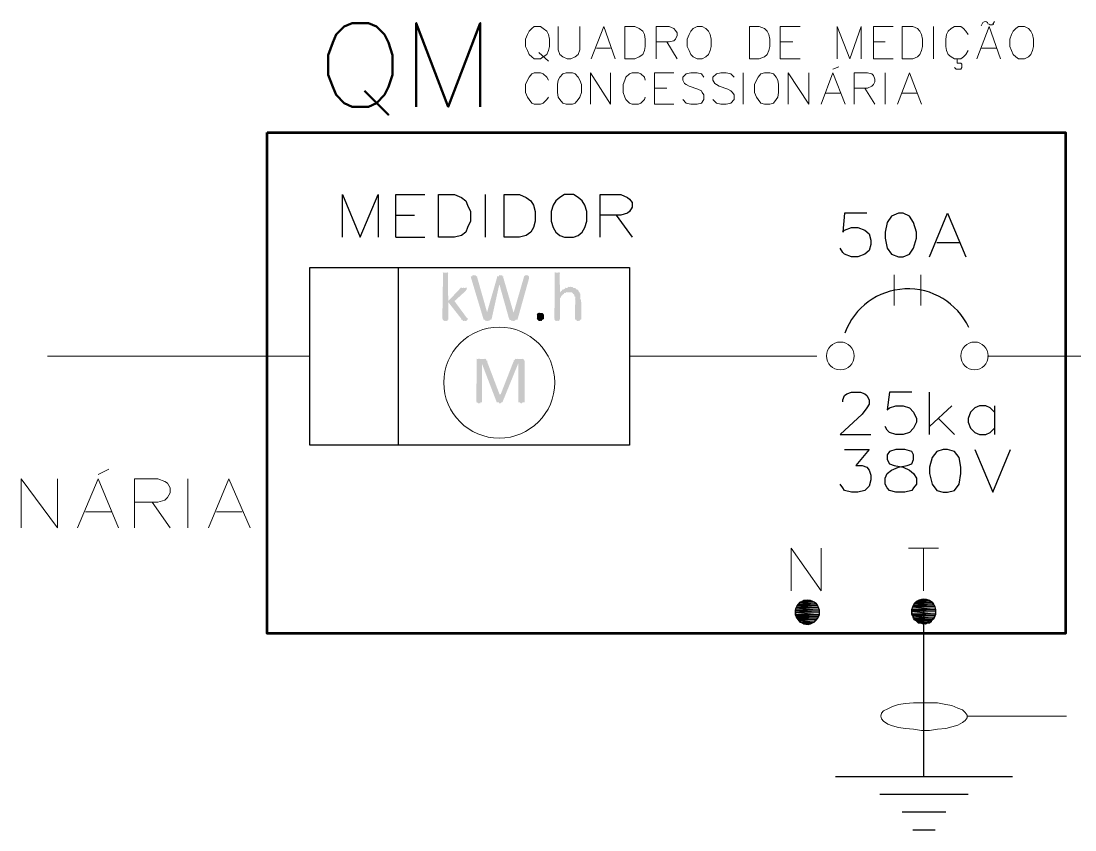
# Model space of a CAD drawing. Header units: millimetres. Extents: x 3240 to 3412, y 1366 to 1426.
# Drawn here: x 3245.53 to 3250.55, y 1377.14 to 1380.99 of the extents above; entities that cross this region are included whole.
import ezdxf

# ---------------------------------------------------------------- set-up
doc = ezdxf.new("R2010")
doc.units = ezdxf.units.MM

msp = doc.modelspace()

# ---------------------------------------------------------------- hatches: boundary and pattern name
at = {"true_color": 0x000007}
for points in [[(3247.6558, 1379.5716), (3247.6558, 1379.5683), (3247.6542, 1379.57), (3247.6525, 1379.5633), (3247.6509, 1379.565), (3247.6476, 1379.5633), (3247.6442, 1379.5633), (3247.6409, 1379.565), (3247.6393, 1379.5633), (3247.6343, 1379.5633), (3247.6327, 1379.565), (3247.631, 1379.5683), (3247.6294, 1379.57), (3247.626, 1379.5683), (3247.6244, 1379.57), (3247.626, 1379.5716), (3247.6244, 1379.5749), (3247.5632, 1379.6527), (3247.5632, 1379.5716), (3247.5632, 1379.5683), (3247.5615, 1379.57), (3247.5582, 1379.5633), (3247.5566, 1379.565), (3247.5549, 1379.5633), (3247.55, 1379.5633), (3247.5483, 1379.565), (3247.5467, 1379.5633), (3247.5417, 1379.5633), (3247.5417, 1379.5683), (3247.5384, 1379.5683), (3247.5351, 1379.57), (3247.5384, 1379.5716), (3247.5351, 1379.5749), (3247.5384, 1379.7883), (3247.5384, 1379.7932), (3247.5351, 1379.7949), (3247.5417, 1379.7932), (3247.54, 1379.7949), (3247.5467, 1379.7932), (3247.55, 1379.7932), (3247.5549, 1379.7932), (3247.5582, 1379.7932), (3247.5566, 1379.7949), (3247.5632, 1379.7932), (3247.5615, 1379.7949), (3247.5632, 1379.7883), (3247.5615, 1379.7899), (3247.5632, 1379.6576), (3247.6178, 1379.7155), (3247.6227, 1379.7205), (3247.6211, 1379.7221), (3247.626, 1379.7205), (3247.6244, 1379.7221), (3247.631, 1379.7205), (3247.6343, 1379.7205), (3247.6327, 1379.7221), (3247.6393, 1379.7205), (3247.6442, 1379.7205), (3247.6409, 1379.7221), (3247.6476, 1379.7205), (3247.6459, 1379.7221), (3247.6525, 1379.7205), (3247.6509, 1379.7221), (3247.6525, 1379.7155), (3247.6509, 1379.7188), (3247.6525, 1379.7122), (3247.6509, 1379.7138), (3247.6476, 1379.7122), (3247.6476, 1379.7072), (3247.593, 1379.6576), (3247.6525, 1379.5766), (3247.6558, 1379.5766), (3247.6558, 1379.5716), (3247.6542, 1379.5749)], [(3248.1983, 1379.5716), (3248.1933, 1379.5683), (3248.1917, 1379.57), (3248.19, 1379.5633), (3248.1884, 1379.565), (3248.1851, 1379.5633), (3248.1818, 1379.5633), (3248.1768, 1379.5633), (3248.1751, 1379.565), (3248.1735, 1379.5683), (3248.1702, 1379.57), (3248.1685, 1379.5683), (3248.1669, 1379.57), (3248.1685, 1379.5716), (3248.1669, 1379.5749), (3248.1685, 1379.6576), (3248.1685, 1379.6609), (3248.1685, 1379.6659), (3248.1669, 1379.6675), (3248.1685, 1379.6692), (3248.1685, 1379.6742), (3248.1685, 1379.6775), (3248.1669, 1379.6808), (3248.1636, 1379.6775), (3248.1636, 1379.6824), (3248.1636, 1379.6874), (3248.1603, 1379.6907), (3248.1586, 1379.6923), (3248.1553, 1379.6957), (3248.1536, 1379.6973), (3248.152, 1379.699), (3248.147, 1379.699), (3248.1454, 1379.7006), (3248.1437, 1379.699), (3248.1388, 1379.699), (3248.1371, 1379.7006), (3248.1354, 1379.699), (3248.1305, 1379.699), (3248.1288, 1379.7006), (3248.1255, 1379.699), (3248.1222, 1379.6957), (3248.1173, 1379.6957), (3248.1156, 1379.6973), (3248.1139, 1379.6907), (3248.1123, 1379.6923), (3248.109, 1379.6874), (3248.1073, 1379.689), (3248.1057, 1379.6824), (3248.1024, 1379.6841), (3248.1007, 1379.6775), (3248.1007, 1379.6742), (3248.0958, 1379.6742), (3248.0958, 1379.5716), (3248.0958, 1379.5683), (3248.0941, 1379.57), (3248.0924, 1379.5683), (3248.0908, 1379.57), (3248.0924, 1379.5633), (3248.0875, 1379.5633), (3248.0858, 1379.565), (3248.0842, 1379.5633), (3248.0825, 1379.565), (3248.0792, 1379.5633), (3248.0759, 1379.5633), (3248.0709, 1379.5683), (3248.0693, 1379.57), (3248.0709, 1379.5716), (3248.0693, 1379.5749), (3248.0709, 1379.7883), (3248.0709, 1379.7932), (3248.0693, 1379.7949), (3248.0759, 1379.7932), (3248.0743, 1379.7949), (3248.0792, 1379.7932), (3248.0842, 1379.7932), (3248.0875, 1379.7932), (3248.0858, 1379.7949), (3248.0924, 1379.7932), (3248.0908, 1379.7949), (3248.0958, 1379.7932), (3248.0941, 1379.7949), (3248.0958, 1379.7883), (3248.0941, 1379.7899), (3248.0958, 1379.699), (3248.1007, 1379.7039), (3248.0991, 1379.7056), (3248.1057, 1379.7072), (3248.1057, 1379.7122), (3248.109, 1379.7122), (3248.1139, 1379.7122), (3248.1139, 1379.7155), (3248.1173, 1379.7155), (3248.1222, 1379.7205), (3248.1206, 1379.7221), (3248.1255, 1379.7205), (3248.1305, 1379.7205), (3248.1354, 1379.7254), (3248.1321, 1379.7271), (3248.1388, 1379.7254), (3248.1437, 1379.7254), (3248.1421, 1379.7271), (3248.147, 1379.7254), (3248.152, 1379.7254), (3248.1553, 1379.7254), (3248.1536, 1379.7271), (3248.1603, 1379.7205), (3248.1636, 1379.7205), (3248.1685, 1379.7205), (3248.1669, 1379.7221), (3248.1735, 1379.7155), (3248.1702, 1379.7188), (3248.1768, 1379.7122), (3248.1818, 1379.7122), (3248.1818, 1379.7072), (3248.1851, 1379.7072), (3248.1834, 1379.7089), (3248.1851, 1379.7039), (3248.19, 1379.699), (3248.1884, 1379.7006), (3248.19, 1379.6957), (3248.1933, 1379.6907), (3248.1933, 1379.6874), (3248.1917, 1379.689), (3248.1933, 1379.6824), (3248.1917, 1379.6841), (3248.1933, 1379.6775), (3248.1933, 1379.6742), (3248.1933, 1379.6692), (3248.1917, 1379.6708), (3248.1933, 1379.6659), (3248.1983, 1379.6609), (3248.1966, 1379.6626)], [(3247.894, 1379.5716), (3247.894, 1379.5683), (3247.8907, 1379.57), (3247.889, 1379.5683), (3247.8874, 1379.57), (3247.8841, 1379.5683), (3247.8807, 1379.5633), (3247.8791, 1379.565), (3247.8758, 1379.5633), (3247.8725, 1379.5633), (3247.8708, 1379.565), (3247.8675, 1379.5633), (3247.8642, 1379.5633), (3247.8642, 1379.5683), (3247.8592, 1379.5683), (3247.8559, 1379.5683), (3247.8526, 1379.57), (3247.8559, 1379.5716), (3247.8526, 1379.5749), (3247.808, 1379.7337), (3247.8063, 1379.7353), (3247.7699, 1379.5716), (3247.7666, 1379.5683), (3247.765, 1379.57), (3247.7617, 1379.5683), (3247.7584, 1379.5633), (3247.7567, 1379.565), (3247.7534, 1379.5633), (3247.7501, 1379.5633), (3247.7451, 1379.5633), (3247.7435, 1379.565), (3247.7402, 1379.5633), (3247.7369, 1379.5683), (3247.7352, 1379.57), (3247.7319, 1379.5683), (3247.7302, 1379.57), (3247.7319, 1379.5716), (3247.7302, 1379.5749), (3247.6724, 1379.7668), (3247.6724, 1379.7717), (3247.6707, 1379.7734), (3247.6724, 1379.775), (3247.6707, 1379.7767), (3247.6773, 1379.775), (3247.6773, 1379.78), (3247.6823, 1379.78), (3247.6856, 1379.78), (3247.6839, 1379.7817), (3247.6906, 1379.78), (3247.6939, 1379.78), (3247.6922, 1379.7817), (3247.6988, 1379.775), (3247.6972, 1379.7767), (3247.7021, 1379.775), (3247.7005, 1379.7767), (3247.7021, 1379.7717), (3247.7005, 1379.7734), (3247.7501, 1379.5981), (3247.7468, 1379.5997), (3247.7964, 1379.7717), (3247.7964, 1379.775), (3247.7947, 1379.7767), (3247.7997, 1379.775), (3247.7981, 1379.7767), (3247.8047, 1379.775), (3247.8047, 1379.78), (3247.808, 1379.78), (3247.8063, 1379.7817), (3247.8129, 1379.78), (3247.8179, 1379.78), (3247.8146, 1379.7817), (3247.8212, 1379.78), (3247.8212, 1379.775), (3247.8262, 1379.775), (3247.8245, 1379.7767), (3247.8262, 1379.7717), (3247.8245, 1379.7734), (3247.8758, 1379.5981), (3247.8741, 1379.5997), (3247.9238, 1379.7717), (3247.9238, 1379.775), (3247.9204, 1379.7767), (3247.9271, 1379.775), (3247.9254, 1379.7767), (3247.932, 1379.78), (3247.9304, 1379.7817), (3247.9353, 1379.78), (3247.9337, 1379.7817), (3247.9403, 1379.78), (3247.9436, 1379.78), (3247.9419, 1379.7817), (3247.9486, 1379.775), (3247.9469, 1379.7767), (3247.9486, 1379.7717), (3247.9519, 1379.7717), (3247.9486, 1379.7717), (3247.9486, 1379.7668)], [(3248.0197, 1379.5848), (3248.0197, 1379.5815), (3248.0197, 1379.5766), (3248.0197, 1379.5716), (3248.0164, 1379.5716), (3248.0164, 1379.5683), (3248.0147, 1379.57), (3248.0114, 1379.5683), (3248.0081, 1379.5633), (3248.0031, 1379.5633), (3248.0015, 1379.565), (3247.9998, 1379.5633), (3247.9949, 1379.5633), (3247.9899, 1379.5683), (3247.9883, 1379.57), (3247.9866, 1379.5716), (3247.9849, 1379.5749), (3247.9866, 1379.5766), (3247.9866, 1379.5815), (3247.9866, 1379.5848), (3247.9866, 1379.5898), (3247.9866, 1379.5931), (3247.9849, 1379.5948), (3247.9866, 1379.5981), (3247.9899, 1379.5981), (3247.9883, 1379.5997), (3247.9899, 1379.6014), (3247.9949, 1379.6014), (3247.9932, 1379.603), (3247.9998, 1379.6014), (3248.0031, 1379.6014), (3248.0081, 1379.6014), (3248.0114, 1379.6014), (3248.0098, 1379.603), (3248.0164, 1379.5981), (3248.0147, 1379.5997), (3248.0197, 1379.5931), (3248.018, 1379.5948), (3248.0197, 1379.5898), (3248.0197, 1379.5848), (3248.018, 1379.5865)], [(3247.9271, 1379.178), (3247.9271, 1379.1747), (3247.9254, 1379.1747), (3247.9238, 1379.1747), (3247.9221, 1379.1747), (3247.9188, 1379.1747), (3247.9171, 1379.1747), (3247.9138, 1379.1697), (3247.9105, 1379.1697), (3247.9089, 1379.1714), (3247.9056, 1379.1747), (3247.9023, 1379.1747), (3247.9006, 1379.1747), (3247.8973, 1379.1747), (3247.8973, 1379.178), (3247.8973, 1379.1796), (3247.8973, 1379.3599), (3247.8973, 1379.3616), (3247.8212, 1379.1747), (3247.8196, 1379.1747), (3247.8179, 1379.1747), (3247.8162, 1379.1747), (3247.8129, 1379.1697), (3247.808, 1379.1697), (3247.8047, 1379.1697), (3247.8047, 1379.1747), (3247.7997, 1379.1747), (3247.7964, 1379.1747), (3247.7947, 1379.1747), (3247.7236, 1379.3599), (3247.7236, 1379.3616), (3247.7236, 1379.178), (3247.7236, 1379.1747), (3247.7203, 1379.1747), (3247.7187, 1379.1747), (3247.7154, 1379.1747), (3247.7154, 1379.1697), (3247.7121, 1379.1697), (3247.7104, 1379.1714), (3247.7071, 1379.1697), (3247.7021, 1379.1747), (3247.6988, 1379.1747), (3247.6972, 1379.1747), (3247.6988, 1379.178), (3247.6972, 1379.1796), (3247.6988, 1379.3698), (3247.6988, 1379.3731), (3247.6988, 1379.3781), (3247.6988, 1379.3814), (3247.6972, 1379.3831), (3247.7021, 1379.3814), (3247.7071, 1379.3814), (3247.7054, 1379.3831), (3247.7236, 1379.3814), (3247.7286, 1379.3814), (3247.7319, 1379.3814), (3247.7369, 1379.3814), (3247.7352, 1379.3831), (3247.7402, 1379.3814), (3247.7402, 1379.3831), (3247.7451, 1379.3781), (3247.7451, 1379.3731), (3247.7435, 1379.3748), (3247.7501, 1379.3731), (3247.7501, 1379.3698), (3247.7501, 1379.3649), (3247.808, 1379.2127), (3247.8129, 1379.2127), (3247.8725, 1379.3649), (3247.8758, 1379.3698), (3247.8758, 1379.3731), (3247.8758, 1379.3748), (3247.8807, 1379.3781), (3247.8807, 1379.3814), (3247.8841, 1379.3814), (3247.8841, 1379.3831), (3247.889, 1379.3814), (3247.894, 1379.3814), (3247.8923, 1379.3831), (3247.8973, 1379.3814), (3247.9138, 1379.3814), (3247.9188, 1379.3814), (3247.9171, 1379.3831), (3247.9238, 1379.3814), (3247.9221, 1379.3831), (3247.9238, 1379.3781), (3247.9221, 1379.3781), (3247.9271, 1379.3731), (3247.9271, 1379.3698)]]:
    msp.add_hatch(color=7, dxfattribs=at).paths.add_polyline_path(points)
h = msp.add_hatch(color=7, dxfattribs=at)
h.paths.add_polyline_path([(3249.2899, 1378.2303), (3249.2568, 1378.2303), (3249.2998, 1378.2253)])
h.paths.add_polyline_path([(3249.2568, 1378.2303), (3249.2998, 1378.2253), (3249.2485, 1378.2253)])
h = msp.add_hatch(color=7, dxfattribs=at)
h.paths.add_polyline_path([(3249.8572, 1378.2303), (3249.8026, 1378.2303), (3249.8671, 1378.222)])
h.paths.add_polyline_path([(3249.8026, 1378.2303), (3249.8671, 1378.222), (3249.7943, 1378.222)])
h = msp.add_hatch(color=7, dxfattribs=at)
h.paths.add_polyline_path([(3249.8456, 1378.2336), (3249.8158, 1378.2336), (3249.8572, 1378.2303)])
h.paths.add_polyline_path([(3249.8158, 1378.2336), (3249.8572, 1378.2303), (3249.8026, 1378.2303)])
h = msp.add_hatch(color=7, dxfattribs=at)
h.paths.add_polyline_path([(3249.3279, 1378.1956), (3249.2221, 1378.1956), (3249.3329, 1378.184)])
h.paths.add_polyline_path([(3249.2221, 1378.1956), (3249.3329, 1378.184), (3249.2188, 1378.184)])
h = msp.add_hatch(color=7, dxfattribs=at)
h.paths.add_polyline_path([(3249.3329, 1378.184), (3249.2188, 1378.184), (3249.3329, 1378.1757)])
h.paths.add_polyline_path([(3249.2188, 1378.184), (3249.3329, 1378.1757), (3249.2188, 1378.1757)])
h = msp.add_hatch(color=7, dxfattribs=at)
h.paths.add_polyline_path([(3249.3246, 1378.2055), (3249.227, 1378.2055), (3249.3279, 1378.1956)])
h.paths.add_polyline_path([(3249.227, 1378.2055), (3249.3279, 1378.1956), (3249.2221, 1378.1956)])
h = msp.add_hatch(color=7, dxfattribs=at)
h.paths.add_polyline_path([(3249.3163, 1378.2138), (3249.232, 1378.2138), (3249.3246, 1378.2055)])
h.paths.add_polyline_path([(3249.232, 1378.2138), (3249.3246, 1378.2055), (3249.227, 1378.2055)])
h = msp.add_hatch(color=7, dxfattribs=at)
h.paths.add_polyline_path([(3249.3081, 1378.222), (3249.2403, 1378.222), (3249.3163, 1378.2138)])
h.paths.add_polyline_path([(3249.2403, 1378.222), (3249.3163, 1378.2138), (3249.232, 1378.2138)])
h = msp.add_hatch(color=7, dxfattribs=at)
h.paths.add_polyline_path([(3249.2998, 1378.2253), (3249.2485, 1378.2253), (3249.3081, 1378.222)])
h.paths.add_polyline_path([(3249.2485, 1378.2253), (3249.3081, 1378.222), (3249.2403, 1378.222)])
h = msp.add_hatch(color=7, dxfattribs=at)
h.paths.add_polyline_path([(3249.8836, 1378.2005), (3249.7778, 1378.2005), (3249.8869, 1378.1873)])
h.paths.add_polyline_path([(3249.7778, 1378.2005), (3249.8869, 1378.1873), (3249.7728, 1378.1873)])
h = msp.add_hatch(color=7, dxfattribs=at)
h.paths.add_polyline_path([(3249.8869, 1378.1873), (3249.7728, 1378.1873), (3249.8869, 1378.179)])
h.paths.add_polyline_path([(3249.7728, 1378.1873), (3249.8869, 1378.179), (3249.7728, 1378.179)])
h = msp.add_hatch(color=7, dxfattribs=at)
h.paths.add_polyline_path([(3249.8787, 1378.2088), (3249.7811, 1378.2088), (3249.8836, 1378.2005)])
h.paths.add_polyline_path([(3249.7811, 1378.2088), (3249.8836, 1378.2005), (3249.7778, 1378.2005)])
h = msp.add_hatch(color=7, dxfattribs=at)
h.paths.add_polyline_path([(3249.8704, 1378.2171), (3249.786, 1378.2171), (3249.8787, 1378.2088)])
h.paths.add_polyline_path([(3249.786, 1378.2171), (3249.8787, 1378.2088), (3249.7811, 1378.2088)])
h = msp.add_hatch(color=7, dxfattribs=at)
h.paths.add_polyline_path([(3249.8671, 1378.222), (3249.7943, 1378.222), (3249.8704, 1378.2171)])
h.paths.add_polyline_path([(3249.7943, 1378.222), (3249.8704, 1378.2171), (3249.786, 1378.2171)])
h = msp.add_hatch(color=7, dxfattribs=at)
h.paths.add_polyline_path([(3249.3329, 1378.1757), (3249.2188, 1378.1757), (3249.3329, 1378.1625)])
h.paths.add_polyline_path([(3249.2188, 1378.1757), (3249.3329, 1378.1625), (3249.2188, 1378.1625)])
h = msp.add_hatch(color=7, dxfattribs=at)
h.paths.add_polyline_path([(3249.3329, 1378.1625), (3249.2188, 1378.1625), (3249.3279, 1378.1542)])
h.paths.add_polyline_path([(3249.2188, 1378.1625), (3249.3279, 1378.1542), (3249.2221, 1378.1542)])
h = msp.add_hatch(color=7, dxfattribs=at)
h.paths.add_polyline_path([(3249.3279, 1378.1542), (3249.2221, 1378.1542), (3249.3246, 1378.146)])
h.paths.add_polyline_path([(3249.2221, 1378.1542), (3249.3246, 1378.146), (3249.227, 1378.146)])
h = msp.add_hatch(color=7, dxfattribs=at)
h.paths.add_polyline_path([(3249.3246, 1378.146), (3249.227, 1378.146), (3249.3163, 1378.1377)])
h.paths.add_polyline_path([(3249.227, 1378.146), (3249.3163, 1378.1377), (3249.232, 1378.1377)])
h = msp.add_hatch(color=7, dxfattribs=at)
h.paths.add_polyline_path([(3249.3163, 1378.1377), (3249.232, 1378.1377), (3249.3081, 1378.1278)])
h.paths.add_polyline_path([(3249.232, 1378.1377), (3249.3081, 1378.1278), (3249.2403, 1378.1278)])
h = msp.add_hatch(color=7, dxfattribs=at)
h.paths.add_polyline_path([(3249.8869, 1378.179), (3249.7728, 1378.179), (3249.8869, 1378.1658)])
h.paths.add_polyline_path([(3249.7728, 1378.179), (3249.8869, 1378.1658), (3249.7728, 1378.1658)])
h = msp.add_hatch(color=7, dxfattribs=at)
h.paths.add_polyline_path([(3249.8869, 1378.1658), (3249.7728, 1378.1658), (3249.8836, 1378.1575)])
h.paths.add_polyline_path([(3249.7728, 1378.1658), (3249.8836, 1378.1575), (3249.7778, 1378.1575)])
h = msp.add_hatch(color=7, dxfattribs=at)
h.paths.add_polyline_path([(3249.8836, 1378.1575), (3249.7778, 1378.1575), (3249.8787, 1378.146)])
h.paths.add_polyline_path([(3249.7778, 1378.1575), (3249.8787, 1378.146), (3249.7811, 1378.146)])
h = msp.add_hatch(color=7, dxfattribs=at)
h.paths.add_polyline_path([(3249.8787, 1378.146), (3249.7811, 1378.146), (3249.8704, 1378.1377)])
h.paths.add_polyline_path([(3249.7811, 1378.146), (3249.8704, 1378.1377), (3249.786, 1378.1377)])
h = msp.add_hatch(color=7, dxfattribs=at)
h.paths.add_polyline_path([(3249.8704, 1378.1377), (3249.786, 1378.1377), (3249.8671, 1378.1327)])
h.paths.add_polyline_path([(3249.786, 1378.1377), (3249.8671, 1378.1327), (3249.7943, 1378.1327)])
h = msp.add_hatch(color=7, dxfattribs=at)
h.paths.add_polyline_path([(3249.8671, 1378.1327), (3249.7943, 1378.1327), (3249.8572, 1378.1245)])
h.paths.add_polyline_path([(3249.7943, 1378.1327), (3249.8572, 1378.1245), (3249.8026, 1378.1245)])
h = msp.add_hatch(color=7, dxfattribs=at)
h.paths.add_polyline_path([(3249.3081, 1378.1278), (3249.2403, 1378.1278), (3249.2998, 1378.1245)])
h.paths.add_polyline_path([(3249.2403, 1378.1278), (3249.2998, 1378.1245), (3249.2485, 1378.1245)])
h = msp.add_hatch(color=7, dxfattribs=at)
h.paths.add_polyline_path([(3249.2998, 1378.1245), (3249.2485, 1378.1245), (3249.2899, 1378.1195)])
h.paths.add_polyline_path([(3249.2485, 1378.1245), (3249.2899, 1378.1195), (3249.2568, 1378.1195)])
h = msp.add_hatch(color=7, dxfattribs=at)
h.paths.add_polyline_path([(3249.2899, 1378.1195), (3249.2568, 1378.1195), (3249.2783, 1378.1162)])
h.paths.add_polyline_path([(3249.2568, 1378.1195), (3249.2783, 1378.1162), (3249.27, 1378.1162)])
h = msp.add_hatch(color=7, dxfattribs=at)
h.paths.add_polyline_path([(3249.8456, 1378.1245), (3249.8158, 1378.1245), (3249.8373, 1378.1195)])
h.paths.add_polyline_path([(3249.8158, 1378.1245), (3249.8373, 1378.1195), (3249.8241, 1378.1195)])

# ---------------------------------------------------------------- linework, layer by layer
at = {"color": 7, "linetype": 'Continuous', "lineweight": 50, "true_color": 0x000007}
msp.add_lwpolyline([(3247.1051, 1380.9824), (3247.067, 1380.9658), (3247.029, 1380.9278), (3247.0125, 1380.8898), (3246.991, 1380.8302), (3246.991, 1380.736), (3247.0125, 1380.6781), (3247.029, 1380.64), (3247.067, 1380.6003), (3247.1051, 1380.5838), (3247.1828, 1380.5838), (3247.2208, 1380.6003), (3247.2589, 1380.64), (3247.2787, 1380.6781), (3247.2969, 1380.736), (3247.2969, 1380.8302), (3247.2787, 1380.8898), (3247.2589, 1380.9278), (3247.2208, 1380.9658), (3247.1828, 1380.9824)], close=True, dxfattribs=at)
for points in [[(3247.411, 1380.5838), (3247.411, 1380.9824), (3247.5632, 1380.5838), (3247.7154, 1380.9824), (3247.7154, 1380.5838)], [(3247.1646, 1380.6599), (3247.2787, 1380.5458), (3247.2787, 1380.5458)]]:
    msp.add_lwpolyline(points, dxfattribs=at)
at = {"color": 7, "linetype": 'Continuous', "lineweight": 15, "true_color": 0x000007}
for points in [[(3247.9734, 1380.9658), (3247.9618, 1380.9576), (3247.9486, 1380.9443), (3247.9403, 1380.9278), (3247.932, 1380.9063), (3247.932, 1380.8716), (3247.9403, 1380.8517), (3247.9486, 1380.8335), (3247.9618, 1380.822), (3247.9734, 1380.812), (3248.0031, 1380.812), (3248.0164, 1380.822), (3248.0329, 1380.8335), (3248.0412, 1380.8517), (3248.0461, 1380.8716), (3248.0461, 1380.9063), (3248.0412, 1380.9278), (3248.0329, 1380.9443), (3248.0164, 1380.9576), (3248.0031, 1380.9658)], [(3248.405, 1380.812), (3248.405, 1380.9658), (3248.453, 1380.9658), (3248.4728, 1380.9576), (3248.491, 1380.9443), (3248.4993, 1380.9278), (3248.5026, 1380.9063), (3248.5026, 1380.8716), (3248.4993, 1380.8517), (3248.491, 1380.8335), (3248.4728, 1380.822), (3248.453, 1380.812)], [(3248.749, 1380.9658), (3248.7309, 1380.9576), (3248.7193, 1380.9443), (3248.711, 1380.9278), (3248.7027, 1380.9063), (3248.7027, 1380.8716), (3248.711, 1380.8517), (3248.7193, 1380.8335), (3248.7309, 1380.822), (3248.749, 1380.812), (3248.7739, 1380.812), (3248.7904, 1380.822), (3248.8036, 1380.8335), (3248.8119, 1380.8517), (3248.8169, 1380.8716), (3248.8169, 1380.9063), (3248.8119, 1380.9278), (3248.8036, 1380.9443), (3248.7904, 1380.9576), (3248.7739, 1380.9658)], [(3248.9988, 1380.812), (3248.9988, 1380.9658), (3249.0451, 1380.9658), (3249.0699, 1380.9576), (3249.0831, 1380.9443), (3249.0914, 1380.9278), (3249.0964, 1380.9063), (3249.0964, 1380.8716), (3249.0914, 1380.8517), (3249.0831, 1380.8335), (3249.0699, 1380.822), (3249.0451, 1380.812)], [(3249.7265, 1380.812), (3249.7265, 1380.9658), (3249.7778, 1380.9658), (3249.7993, 1380.9576), (3249.8108, 1380.9443), (3249.8191, 1380.9278), (3249.8241, 1380.9063), (3249.8241, 1380.8716), (3249.8191, 1380.8517), (3249.8108, 1380.8335), (3249.7993, 1380.822), (3249.7778, 1380.812)], [(3250.2806, 1380.9658), (3250.269, 1380.9576), (3250.2557, 1380.9443), (3250.2475, 1380.9278), (3250.2392, 1380.9063), (3250.2392, 1380.8716), (3250.2475, 1380.8517), (3250.2557, 1380.8335), (3250.269, 1380.822), (3250.2806, 1380.812), (3250.3103, 1380.812), (3250.3285, 1380.822), (3250.3401, 1380.8335), (3250.3484, 1380.8517), (3250.3533, 1380.8716), (3250.3533, 1380.9063), (3250.3484, 1380.9278), (3250.3401, 1380.9443), (3250.3285, 1380.9576), (3250.3103, 1380.9658)], [(3248.1255, 1380.7459), (3248.109, 1380.7409), (3248.0958, 1380.7244), (3248.0875, 1380.7111), (3248.0842, 1380.6896), (3248.0842, 1380.6516), (3248.0875, 1380.6301), (3248.0958, 1380.6185), (3248.109, 1380.6003), (3248.1255, 1380.597), (3248.1553, 1380.597), (3248.1685, 1380.6003), (3248.1818, 1380.6185), (3248.19, 1380.6301), (3248.1983, 1380.6516), (3248.1983, 1380.6896), (3248.19, 1380.7111), (3248.1818, 1380.7244), (3248.1685, 1380.7409), (3248.1553, 1380.7459)], [(3249.0699, 1380.7459), (3249.0534, 1380.7409), (3249.0401, 1380.7244), (3249.0319, 1380.7111), (3249.0236, 1380.6896), (3249.0236, 1380.6516), (3249.0319, 1380.6301), (3249.0401, 1380.6185), (3249.0534, 1380.6003), (3249.0699, 1380.597), (3249.0964, 1380.597), (3249.1129, 1380.6003), (3249.1261, 1380.6185), (3249.1344, 1380.6301), (3249.1377, 1380.6516), (3249.1377, 1380.6896), (3249.1344, 1380.7111), (3249.1261, 1380.7244), (3249.1129, 1380.7409), (3249.0964, 1380.7459)]]:
    msp.add_lwpolyline(points, close=True, dxfattribs=at)
for points in [[(3248.0875, 1380.9658), (3248.0875, 1380.855), (3248.0958, 1380.8335), (3248.109, 1380.822), (3248.1305, 1380.812), (3248.147, 1380.812), (3248.1685, 1380.822), (3248.1818, 1380.8335), (3248.19, 1380.855), (3248.19, 1380.9658)], [(3248.2446, 1380.812), (3248.3041, 1380.9658), (3248.3587, 1380.812)], [(3248.5539, 1380.812), (3248.5539, 1380.9658), (3248.6167, 1380.9658), (3248.6382, 1380.9576), (3248.6465, 1380.9477), (3248.6548, 1380.9361), (3248.6548, 1380.9228), (3248.6465, 1380.9063), (3248.6382, 1380.898), (3248.6167, 1380.8931), (3248.5539, 1380.8931)], [(3249.146, 1380.812), (3249.146, 1380.9658), (3249.2403, 1380.9658)], [(3249.4172, 1380.812), (3249.4172, 1380.9658), (3249.4768, 1380.812), (3249.5313, 1380.9658), (3249.5313, 1380.812)], [(3249.5909, 1380.812), (3249.5909, 1380.9658), (3249.6835, 1380.9658)], [(3249.8754, 1380.812), (3249.8754, 1380.9658), (3249.8754, 1380.9658)], [(3250.0407, 1380.9278), (3250.0308, 1380.9443), (3250.0192, 1380.9576), (3250.006, 1380.9658), (3249.9762, 1380.9658), (3249.9597, 1380.9576), (3249.9465, 1380.9443), (3249.9382, 1380.9278), (3249.9349, 1380.9063), (3249.9349, 1380.8716), (3249.9382, 1380.8517), (3249.9465, 1380.8335), (3249.9597, 1380.822), (3249.9762, 1380.812), (3250.006, 1380.812), (3250.0192, 1380.822), (3250.0308, 1380.8335), (3250.0407, 1380.8517)], [(3250.0821, 1380.812), (3250.1416, 1380.9658), (3250.1962, 1380.812)], [(3250.1036, 1380.9692), (3250.1119, 1380.9857), (3250.1119, 1380.9857)], [(3250.1334, 1380.9857), (3250.1367, 1380.9774), (3250.1367, 1380.9774)], [(3250.1582, 1380.9774), (3250.1664, 1380.9907), (3250.1664, 1380.9907)], [(3248.6052, 1380.8931), (3248.6548, 1380.812), (3248.6548, 1380.812)], [(3249.146, 1380.8931), (3249.2055, 1380.8931), (3249.2055, 1380.8931)], [(3249.5909, 1380.8931), (3249.6455, 1380.8931), (3249.6455, 1380.8931)], [(3248.2694, 1380.8633), (3248.3372, 1380.8633), (3248.3372, 1380.8633)], [(3250.1036, 1380.8633), (3250.1747, 1380.8633), (3250.1747, 1380.8633)], [(3247.9949, 1380.8418), (3248.0412, 1380.8005), (3248.0412, 1380.8005)], [(3249.146, 1380.812), (3249.2403, 1380.812), (3249.2403, 1380.812)], [(3249.5909, 1380.812), (3249.6835, 1380.812), (3249.6835, 1380.812)], [(3249.9762, 1380.7707), (3249.9845, 1380.7624), (3250.006, 1380.7624), (3250.011, 1380.7707), (3250.011, 1380.7872), (3250.006, 1380.7922), (3249.9895, 1380.7922), (3249.9895, 1380.812)], [(3248.0412, 1380.7111), (3248.0329, 1380.7244), (3248.0164, 1380.7409), (3248.0031, 1380.7459), (3247.9734, 1380.7459), (3247.9618, 1380.7409), (3247.9486, 1380.7244), (3247.9403, 1380.7111), (3247.932, 1380.6896), (3247.932, 1380.6516), (3247.9403, 1380.6301), (3247.9486, 1380.6185), (3247.9618, 1380.6003), (3247.9734, 1380.597), (3248.0031, 1380.597), (3248.0164, 1380.6003), (3248.0329, 1380.6185), (3248.0412, 1380.6301)], [(3248.2413, 1380.597), (3248.2413, 1380.7459), (3248.3372, 1380.597), (3248.3372, 1380.7459)], [(3248.5026, 1380.7111), (3248.4993, 1380.7244), (3248.4811, 1380.7409), (3248.4695, 1380.7459), (3248.4398, 1380.7459), (3248.4265, 1380.7409), (3248.41, 1380.7244), (3248.405, 1380.7111), (3248.3968, 1380.6896), (3248.3968, 1380.6516), (3248.405, 1380.6301), (3248.41, 1380.6185), (3248.4265, 1380.6003), (3248.4398, 1380.597), (3248.4695, 1380.597), (3248.4811, 1380.6003), (3248.4993, 1380.6185), (3248.5026, 1380.6301)], [(3248.5456, 1380.597), (3248.5456, 1380.7459), (3248.6382, 1380.7459)], [(3248.7821, 1380.7244), (3248.7705, 1380.7409), (3248.749, 1380.7459), (3248.7193, 1380.7459), (3248.6978, 1380.7409), (3248.6812, 1380.7244), (3248.6812, 1380.7111), (3248.6895, 1380.6946), (3248.6978, 1380.6896), (3248.711, 1380.6814), (3248.7524, 1380.6681), (3248.7705, 1380.6599), (3248.7739, 1380.6516), (3248.7821, 1380.64), (3248.7821, 1380.6185), (3248.7705, 1380.6003), (3248.749, 1380.597), (3248.7193, 1380.597), (3248.6978, 1380.6003), (3248.6812, 1380.6185)], [(3248.926, 1380.7244), (3248.9095, 1380.7409), (3248.888, 1380.7459), (3248.8632, 1380.7459), (3248.8417, 1380.7409), (3248.8251, 1380.7244), (3248.8251, 1380.7111), (3248.8334, 1380.6946), (3248.8417, 1380.6896), (3248.8549, 1380.6814), (3248.8962, 1380.6681), (3248.9095, 1380.6599), (3248.9177, 1380.6516), (3248.926, 1380.64), (3248.926, 1380.6185), (3248.9095, 1380.6003), (3248.888, 1380.597), (3248.8632, 1380.597), (3248.8417, 1380.6003), (3248.8251, 1380.6185)], [(3248.969, 1380.597), (3248.969, 1380.7459), (3248.969, 1380.7459)], [(3249.184, 1380.597), (3249.184, 1380.7459), (3249.2816, 1380.597), (3249.2816, 1380.7459)], [(3249.3411, 1380.597), (3249.3957, 1380.7459), (3249.4553, 1380.597)], [(3249.3957, 1380.7624), (3249.4255, 1380.774), (3249.4255, 1380.774)], [(3249.4983, 1380.597), (3249.4983, 1380.7459), (3249.5611, 1380.7459), (3249.5826, 1380.7409), (3249.5909, 1380.7326), (3249.5958, 1380.7161), (3249.5958, 1380.7029), (3249.5909, 1380.6896), (3249.5826, 1380.6814), (3249.5611, 1380.6731), (3249.4983, 1380.6731)], [(3249.6455, 1380.597), (3249.6455, 1380.7459), (3249.6455, 1380.7459)], [(3249.705, 1380.597), (3249.7612, 1380.7459), (3249.8191, 1380.597)], [(3248.5456, 1380.6731), (3248.6052, 1380.6731), (3248.6052, 1380.6731)], [(3249.3626, 1380.6483), (3249.4338, 1380.6483), (3249.4338, 1380.6483)], [(3249.5495, 1380.6731), (3249.5958, 1380.597), (3249.5958, 1380.597)], [(3249.7265, 1380.6483), (3249.7993, 1380.6483), (3249.7993, 1380.6483)], [(3248.5456, 1380.597), (3248.6382, 1380.597), (3248.6382, 1380.597)], [(3249.6885, 1379.6361), (3249.6885, 1379.7833), (3249.6885, 1379.7833)], [(3249.8158, 1379.6361), (3249.8158, 1379.7833), (3249.8158, 1379.7833)], [(3245.6529, 1379.3946), (3246.9033, 1379.3946), (3246.9033, 1379.3946)], [(3248.4265, 1379.3946), (3249.3196, 1379.3946), (3249.3196, 1379.3946)], [(3250.1334, 1379.3946), (3255.9848, 1379.3946), (3255.9848, 1379.3946)], [(3245.8944, 1378.8307), (3245.9457, 1378.8571), (3245.9457, 1378.8571)], [(3245.5273, 1378.5776), (3245.5273, 1378.8108), (3245.7009, 1378.5776), (3245.7009, 1378.8108)], [(3245.7968, 1378.5776), (3245.8944, 1378.8108), (3245.992, 1378.5776)], [(3246.0681, 1378.5776), (3246.0681, 1378.8108), (3246.1789, 1378.8108), (3246.212, 1378.7976), (3246.2252, 1378.7893), (3246.2384, 1378.7678), (3246.2384, 1378.743), (3246.2252, 1378.7215), (3246.212, 1378.7083), (3246.1789, 1378.7), (3246.0681, 1378.7)], [(3246.3228, 1378.5776), (3246.3228, 1378.8108), (3246.3228, 1378.8108)], [(3246.4204, 1378.5776), (3246.5179, 1378.8108), (3246.6188, 1378.5776)], [(3246.1524, 1378.7), (3246.2384, 1378.5776), (3246.2384, 1378.5776)], [(3245.8349, 1378.6537), (3245.9589, 1378.6537), (3245.9589, 1378.6537)], [(3246.4584, 1378.6537), (3246.5808, 1378.6537), (3246.5808, 1378.6537)], [(3249.1973, 1378.2766), (3249.1973, 1378.48), (3249.3411, 1378.2766), (3249.3411, 1378.48)], [(3249.7563, 1378.48), (3249.9002, 1378.48), (3249.9002, 1378.48)], [(3249.829, 1378.48), (3249.829, 1378.2766), (3249.829, 1378.2766)]]:
    msp.add_lwpolyline(points, dxfattribs=at)
at = {"color": 7, "linetype": 'Continuous', "lineweight": 53, "true_color": 0x000007}
msp.add_lwpolyline([(3246.6999, 1380.4614), (3250.5055, 1380.4614), (3250.5055, 1378.0732), (3246.6999, 1378.0732)], close=True, dxfattribs=at)
at = {"color": 7, "linetype": 'Continuous', "lineweight": 25, "true_color": 0x000007}
for points in [[(3247.0588, 1379.9619), (3247.0588, 1380.1654), (3247.1431, 1379.9619), (3247.2291, 1380.1654), (3247.2291, 1379.9619)], [(3247.3135, 1379.9619), (3247.3135, 1380.1654), (3247.4524, 1380.1654)], [(3247.7402, 1379.9619), (3247.7402, 1380.1654), (3247.7402, 1380.1654)], [(3248.2876, 1379.9619), (3248.2876, 1380.1654), (3248.3852, 1380.1654), (3248.4183, 1380.1521), (3248.4265, 1380.1439), (3248.4398, 1380.1273), (3248.4398, 1380.1058), (3248.4265, 1380.0843), (3248.4183, 1380.0761), (3248.3852, 1380.0678), (3248.2876, 1380.0678)], [(3247.3135, 1380.0678), (3247.4028, 1380.0678), (3247.4028, 1380.0678)], [(3248.3637, 1380.0678), (3248.4398, 1379.9619), (3248.4398, 1379.9619)], [(3249.5578, 1380.0761), (3249.452, 1380.0761), (3249.4437, 1379.9867), (3249.452, 1379.995), (3249.485, 1380.0082), (3249.5148, 1380.0082), (3249.5495, 1379.995), (3249.5694, 1379.9785), (3249.5776, 1379.9487), (3249.5776, 1379.9272), (3249.5694, 1379.8991), (3249.5495, 1379.8809), (3249.5148, 1379.8693), (3249.485, 1379.8693), (3249.452, 1379.8809), (3249.4437, 1379.8892), (3249.4305, 1379.9107)], [(3249.8572, 1379.8693), (3249.9432, 1380.0761), (3250.0308, 1379.8693)], [(3247.3135, 1379.9619), (3247.4524, 1379.9619), (3247.4524, 1379.9619)], [(3249.8919, 1379.9371), (3249.9977, 1379.9371), (3249.9977, 1379.9371)], [(3247.3267, 1378.9712), (3247.3267, 1379.818), (3247.3267, 1379.818)], [(3249.4437, 1379.178), (3249.4437, 1379.1863), (3249.452, 1379.2078), (3249.4635, 1379.216), (3249.485, 1379.2243), (3249.528, 1379.2243), (3249.5495, 1379.216), (3249.5578, 1379.2078), (3249.5694, 1379.1863), (3249.5694, 1379.1664), (3249.5578, 1379.1482), (3249.5363, 1379.1184), (3249.4305, 1379.0225), (3249.5776, 1379.0225)], [(3249.7728, 1379.2243), (3249.667, 1379.2243), (3249.6554, 1379.1399), (3249.667, 1379.1482), (3249.6967, 1379.1581), (3249.7315, 1379.1581), (3249.7612, 1379.1482), (3249.7811, 1379.1284), (3249.7943, 1379.0986), (3249.7943, 1379.0804), (3249.7811, 1379.0523), (3249.7612, 1379.0308), (3249.7315, 1379.0225), (3249.6967, 1379.0225), (3249.667, 1379.0308), (3249.6554, 1379.0424), (3249.6455, 1379.0606)], [(3249.8572, 1379.0225), (3249.8572, 1379.2243), (3249.8572, 1379.2243)], [(3249.963, 1379.1581), (3249.8572, 1379.0606), (3249.8572, 1379.0606)], [(3250.1664, 1379.1284), (3250.1466, 1379.1482), (3250.1251, 1379.1581), (3250.0953, 1379.1581), (3250.0738, 1379.1482), (3250.0523, 1379.1284), (3250.0407, 1379.0986), (3250.0407, 1379.0804), (3250.0523, 1379.0523), (3250.0738, 1379.0308), (3250.0953, 1379.0225), (3250.1251, 1379.0225), (3250.1466, 1379.0308), (3250.1664, 1379.0523)], [(3250.1664, 1379.1581), (3250.1664, 1379.0225), (3250.1664, 1379.0225)], [(3249.9002, 1379.0986), (3249.9762, 1379.0225), (3249.9762, 1379.0225)], [(3249.452, 1378.9497), (3249.5694, 1378.9497), (3249.5065, 1378.8737), (3249.5363, 1378.8737), (3249.5578, 1378.8654), (3249.5694, 1378.8522), (3249.5776, 1378.8274), (3249.5776, 1378.8059), (3249.5694, 1378.7761), (3249.5495, 1378.7546), (3249.5148, 1378.7463), (3249.485, 1378.7463), (3249.452, 1378.7546), (3249.4437, 1378.7678), (3249.4305, 1378.7844)], [(3250.0738, 1378.9497), (3250.1582, 1378.7463), (3250.2425, 1378.9497)], [(3249.829, 1378.179), (3249.829, 1377.3918), (3249.829, 1377.3918)], [(3249.409, 1377.3918), (3250.2524, 1377.3918), (3250.2524, 1377.3918)], [(3249.6206, 1377.3074), (3250.0407, 1377.3074), (3250.0407, 1377.3074)], [(3249.7265, 1377.2231), (3249.9349, 1377.2231), (3249.9349, 1377.2231)], [(3249.7778, 1377.1371), (3249.8836, 1377.1371), (3249.8836, 1377.1371)]]:
    msp.add_lwpolyline(points, dxfattribs=at)
for points in [[(3247.5169, 1379.9619), (3247.5169, 1380.1654), (3247.593, 1380.1654), (3247.626, 1380.1521), (3247.6476, 1380.1356), (3247.6558, 1380.1141), (3247.6691, 1380.0843), (3247.6691, 1380.038), (3247.6558, 1380.0082), (3247.6476, 1379.9867), (3247.626, 1379.9702), (3247.593, 1379.9619)], [(3247.8295, 1379.9619), (3247.8295, 1380.1654), (3247.9023, 1380.1654), (3247.9353, 1380.1521), (3247.9568, 1380.1356), (3247.9701, 1380.1141), (3247.9783, 1380.0843), (3247.9783, 1380.038), (3247.9701, 1380.0082), (3247.9568, 1379.9867), (3247.9353, 1379.9702), (3247.9023, 1379.9619)], [(3248.1173, 1380.1654), (3248.0958, 1380.1521), (3248.0759, 1380.1356), (3248.0627, 1380.1141), (3248.0544, 1380.0843), (3248.0544, 1380.038), (3248.0627, 1380.0082), (3248.0759, 1379.9867), (3248.0958, 1379.9702), (3248.1173, 1379.9619), (3248.1603, 1379.9619), (3248.1818, 1379.9702), (3248.2016, 1379.9867), (3248.2148, 1380.0082), (3248.2231, 1380.038), (3248.2231, 1380.0843), (3248.2148, 1380.1141), (3248.2016, 1380.1356), (3248.1818, 1380.1521), (3248.1603, 1380.1654)], [(3249.71, 1380.0761), (3249.6752, 1380.0628), (3249.6554, 1380.033), (3249.6455, 1379.9867), (3249.6455, 1379.957), (3249.6554, 1379.9107), (3249.6752, 1379.8809), (3249.71, 1379.8693), (3249.7315, 1379.8693), (3249.7612, 1379.8809), (3249.7811, 1379.9107), (3249.7943, 1379.957), (3249.7943, 1379.9867), (3249.7811, 1380.033), (3249.7612, 1380.0628), (3249.7315, 1380.0761)], [(3246.9033, 1378.9712), (3246.9033, 1379.818), (3248.4265, 1379.818), (3248.4265, 1378.9712)], [(3249.6967, 1378.9497), (3249.667, 1378.9415), (3249.6554, 1378.9249), (3249.6554, 1378.9034), (3249.667, 1378.8819), (3249.6885, 1378.8737), (3249.7315, 1378.8654), (3249.7612, 1378.8522), (3249.7811, 1378.8356), (3249.7943, 1378.8141), (3249.7943, 1378.7844), (3249.7811, 1378.7678), (3249.7728, 1378.7546), (3249.7397, 1378.7463), (3249.6967, 1378.7463), (3249.667, 1378.7546), (3249.6554, 1378.7678), (3249.6455, 1378.7844), (3249.6455, 1378.8141), (3249.6554, 1378.8356), (3249.6752, 1378.8522), (3249.71, 1378.8654), (3249.7513, 1378.8737), (3249.7728, 1378.8819), (3249.7811, 1378.9034), (3249.7811, 1378.9249), (3249.7728, 1378.9415), (3249.7397, 1378.9497)], [(3249.9217, 1378.9497), (3249.8919, 1378.9415), (3249.8704, 1378.9117), (3249.8572, 1378.8654), (3249.8572, 1378.8356), (3249.8704, 1378.7844), (3249.8919, 1378.7546), (3249.9217, 1378.7463), (3249.9432, 1378.7463), (3249.9762, 1378.7546), (3249.9977, 1378.7844), (3250.006, 1378.8356), (3250.006, 1378.8654), (3249.9977, 1378.9117), (3249.9762, 1378.9415), (3249.9432, 1378.9497)]]:
    msp.add_lwpolyline(points, close=True, dxfattribs=at)
at = {"color": 7, "linetype": 'Continuous', "lineweight": -2, "true_color": 0x000007}
for points in [[(3249.2568, 1378.2303), (3249.2998, 1378.2253), (3249.2485, 1378.2253)], [(3249.27, 1378.2303), (3249.2899, 1378.2303), (3249.2568, 1378.2303)], [(3249.2899, 1378.2303), (3249.2568, 1378.2303), (3249.2998, 1378.2253)], [(3249.2783, 1378.2303), (3249.27, 1378.2303), (3249.2899, 1378.2303)], [(3249.8026, 1378.2303), (3249.8671, 1378.222), (3249.7943, 1378.222)], [(3249.8158, 1378.2336), (3249.8572, 1378.2303), (3249.8026, 1378.2303)], [(3249.8572, 1378.2303), (3249.8026, 1378.2303), (3249.8671, 1378.222)], [(3249.8241, 1378.2336), (3249.8456, 1378.2336), (3249.8158, 1378.2336)], [(3249.8456, 1378.2336), (3249.8158, 1378.2336), (3249.8572, 1378.2303)], [(3249.8373, 1378.2336), (3249.8241, 1378.2336), (3249.8456, 1378.2336)], [(3249.2221, 1378.1956), (3249.3329, 1378.184), (3249.2188, 1378.184)], [(3249.3329, 1378.184), (3249.2188, 1378.184), (3249.3329, 1378.1757)], [(3249.2188, 1378.184), (3249.3329, 1378.1757), (3249.2188, 1378.1757)], [(3249.227, 1378.2055), (3249.3279, 1378.1956), (3249.2221, 1378.1956)], [(3249.3279, 1378.1956), (3249.2221, 1378.1956), (3249.3329, 1378.184)], [(3249.232, 1378.2138), (3249.3246, 1378.2055), (3249.227, 1378.2055)], [(3249.3246, 1378.2055), (3249.227, 1378.2055), (3249.3279, 1378.1956)], [(3249.2403, 1378.222), (3249.3163, 1378.2138), (3249.232, 1378.2138)], [(3249.3163, 1378.2138), (3249.232, 1378.2138), (3249.3246, 1378.2055)], [(3249.2485, 1378.2253), (3249.3081, 1378.222), (3249.2403, 1378.222)], [(3249.3081, 1378.222), (3249.2403, 1378.222), (3249.3163, 1378.2138)], [(3249.2998, 1378.2253), (3249.2485, 1378.2253), (3249.3081, 1378.222)], [(3249.7778, 1378.2005), (3249.8869, 1378.1873), (3249.7728, 1378.1873)], [(3249.8869, 1378.1873), (3249.7728, 1378.1873), (3249.8869, 1378.179)], [(3249.7728, 1378.1873), (3249.8869, 1378.179), (3249.7728, 1378.179)], [(3249.7811, 1378.2088), (3249.8836, 1378.2005), (3249.7778, 1378.2005)], [(3249.8836, 1378.2005), (3249.7778, 1378.2005), (3249.8869, 1378.1873)], [(3249.786, 1378.2171), (3249.8787, 1378.2088), (3249.7811, 1378.2088)], [(3249.8787, 1378.2088), (3249.7811, 1378.2088), (3249.8836, 1378.2005)], [(3249.7943, 1378.222), (3249.8704, 1378.2171), (3249.786, 1378.2171)], [(3249.8704, 1378.2171), (3249.786, 1378.2171), (3249.8787, 1378.2088)], [(3249.8671, 1378.222), (3249.7943, 1378.222), (3249.8704, 1378.2171)], [(3249.3329, 1378.1757), (3249.2188, 1378.1757), (3249.3329, 1378.1625)], [(3249.2188, 1378.1757), (3249.3329, 1378.1625), (3249.2188, 1378.1625)], [(3249.3329, 1378.1625), (3249.2188, 1378.1625), (3249.3279, 1378.1542)], [(3249.2188, 1378.1625), (3249.3279, 1378.1542), (3249.2221, 1378.1542)], [(3249.3279, 1378.1542), (3249.2221, 1378.1542), (3249.3246, 1378.146)], [(3249.2221, 1378.1542), (3249.3246, 1378.146), (3249.227, 1378.146)], [(3249.3246, 1378.146), (3249.227, 1378.146), (3249.3163, 1378.1377)], [(3249.227, 1378.146), (3249.3163, 1378.1377), (3249.232, 1378.1377)], [(3249.3163, 1378.1377), (3249.232, 1378.1377), (3249.3081, 1378.1278)], [(3249.232, 1378.1377), (3249.3081, 1378.1278), (3249.2403, 1378.1278)], [(3249.8869, 1378.179), (3249.7728, 1378.179), (3249.8869, 1378.1658)], [(3249.7728, 1378.179), (3249.8869, 1378.1658), (3249.7728, 1378.1658)], [(3249.8869, 1378.1658), (3249.7728, 1378.1658), (3249.8836, 1378.1575)], [(3249.7728, 1378.1658), (3249.8836, 1378.1575), (3249.7778, 1378.1575)], [(3249.8836, 1378.1575), (3249.7778, 1378.1575), (3249.8787, 1378.146)], [(3249.7778, 1378.1575), (3249.8787, 1378.146), (3249.7811, 1378.146)], [(3249.8787, 1378.146), (3249.7811, 1378.146), (3249.8704, 1378.1377)], [(3249.7811, 1378.146), (3249.8704, 1378.1377), (3249.786, 1378.1377)], [(3249.8704, 1378.1377), (3249.786, 1378.1377), (3249.8671, 1378.1327)], [(3249.786, 1378.1377), (3249.8671, 1378.1327), (3249.7943, 1378.1327)], [(3249.8671, 1378.1327), (3249.7943, 1378.1327), (3249.8572, 1378.1245)], [(3249.7943, 1378.1327), (3249.8572, 1378.1245), (3249.8026, 1378.1245)], [(3249.3081, 1378.1278), (3249.2403, 1378.1278), (3249.2998, 1378.1245)], [(3249.2403, 1378.1278), (3249.2998, 1378.1245), (3249.2485, 1378.1245)], [(3249.2998, 1378.1245), (3249.2485, 1378.1245), (3249.2899, 1378.1195)], [(3249.2485, 1378.1245), (3249.2899, 1378.1195), (3249.2568, 1378.1195)], [(3249.2899, 1378.1195), (3249.2568, 1378.1195), (3249.2783, 1378.1162)], [(3249.2568, 1378.1195), (3249.2783, 1378.1162), (3249.27, 1378.1162)], [(3249.8572, 1378.1245), (3249.8026, 1378.1245), (3249.8456, 1378.1245)], [(3249.8026, 1378.1245), (3249.8456, 1378.1245), (3249.8158, 1378.1245)], [(3249.8456, 1378.1245), (3249.8158, 1378.1245), (3249.8373, 1378.1195)], [(3249.8158, 1378.1245), (3249.8373, 1378.1195), (3249.8241, 1378.1195)]]:
    msp.add_lwpolyline(points, close=True, dxfattribs=at)
at = {"color": 7, "linetype": 'Continuous', "lineweight": 5, "true_color": 0x000007}
msp.add_lwpolyline([(3249.6256, 1377.6796), (3249.6289, 1377.6663), (3249.6372, 1377.6547), (3249.6587, 1377.6415), (3249.6802, 1377.6332), (3249.71, 1377.625), (3249.743, 1377.62), (3249.7811, 1377.6167), (3249.8191, 1377.6117), (3249.8572, 1377.6117), (3249.8952, 1377.6167), (3249.9349, 1377.62), (3249.963, 1377.6283), (3249.9928, 1377.6366), (3250.0143, 1377.6498), (3250.0275, 1377.6581), (3250.0358, 1377.6713), (3250.0358, 1377.6845), (3250.0275, 1377.6961), (3250.0143, 1377.7093), (3249.9928, 1377.7176), (3249.963, 1377.7308), (3249.9349, 1377.7341), (3249.8952, 1377.7424), (3249.8572, 1377.7424), (3249.8191, 1377.7424), (3249.7811, 1377.7424), (3249.743, 1377.7391), (3249.71, 1377.7341), (3249.6802, 1377.7259), (3249.6587, 1377.7143), (3249.6372, 1377.7044), (3249.6289, 1377.6928)], close=True, dxfattribs=at)
msp.add_lwpolyline([(3250.0358, 1377.6796), (3250.5104, 1377.6796), (3250.5104, 1377.6796)], dxfattribs=at)
at = {"color": 7, "linetype": 'Continuous', "lineweight": 15, "true_color": 0x000007}
for points in [[(3250.1334, 1380.9857), (3250.1267, 1380.9923), (3250.1185, 1380.9923), (3250.1119, 1380.9857)], [(3250.1416, 1380.9774), (3250.1482, 1380.9725), (3250.1565, 1380.9725), (3250.1631, 1380.9774)]]:
    msp.add_open_spline(points, degree=3, dxfattribs=at)
at = {"color": 7, "linetype": 'Continuous', "lineweight": 25, "true_color": 0x000007}
msp.add_open_spline([(3250.044, 1379.5319), (3249.9895, 1379.6493), (3249.8687, 1379.7221), (3249.7397, 1379.7155), (3249.7397, 1379.7155), (3249.6107, 1379.7105), (3249.4983, 1379.6278), (3249.4536, 1379.5055)], degree=3, knots=[0, 0, 0, 0, 0.125, 0.125, 0.125, 0.125001, 1, 1, 1, 1], dxfattribs=at)
at = {"color": 7, "linetype": 'Continuous', "lineweight": 15, "true_color": 0x000007}
for points in [[(3248.0709, 1379.2689), (3248.0709, 1379.4161), (3247.9519, 1379.5336), (3247.8063, 1379.5336), (3247.8063, 1379.5336), (3247.6608, 1379.5336), (3247.5417, 1379.4161), (3247.5417, 1379.2689), (3247.5417, 1379.2689), (3247.5417, 1379.1234), (3247.6608, 1379.0043), (3247.8063, 1379.0043), (3247.8063, 1379.0043), (3247.9519, 1379.0043), (3248.0709, 1379.1234), (3248.0709, 1379.2689)], [(3249.4983, 1379.3963), (3249.4983, 1379.4327), (3249.4685, 1379.4625), (3249.4321, 1379.4625), (3249.4321, 1379.4625), (3249.3957, 1379.4625), (3249.3659, 1379.4327), (3249.3659, 1379.3963), (3249.3659, 1379.3963), (3249.3659, 1379.3599), (3249.3957, 1379.3301), (3249.4321, 1379.3301), (3249.4321, 1379.3301), (3249.4685, 1379.3301), (3249.4983, 1379.3599), (3249.4983, 1379.3963)], [(3250.1367, 1379.3963), (3250.1367, 1379.4327), (3250.1085, 1379.4625), (3250.0722, 1379.4625), (3250.0722, 1379.4625), (3250.0358, 1379.4625), (3250.006, 1379.4327), (3250.006, 1379.3963), (3250.006, 1379.3963), (3250.006, 1379.3599), (3250.0358, 1379.3301), (3250.0722, 1379.3301), (3250.0722, 1379.3301), (3250.1085, 1379.3301), (3250.1367, 1379.3599), (3250.1367, 1379.3963)], [(3249.3329, 1378.1774), (3249.3329, 1378.2088), (3249.3081, 1378.2336), (3249.275, 1378.2336), (3249.275, 1378.2336), (3249.2436, 1378.2336), (3249.2188, 1378.2088), (3249.2188, 1378.1774), (3249.2188, 1378.1774), (3249.2188, 1378.146), (3249.2436, 1378.1195), (3249.275, 1378.1195), (3249.275, 1378.1195), (3249.3081, 1378.1195), (3249.3329, 1378.146), (3249.3329, 1378.1774)], [(3249.8869, 1378.1807), (3249.8869, 1378.2138), (3249.8621, 1378.2386), (3249.8307, 1378.2386), (3249.8307, 1378.2386), (3249.7993, 1378.2386), (3249.7728, 1378.2138), (3249.7728, 1378.1807), (3249.7728, 1378.1807), (3249.7728, 1378.1493), (3249.7993, 1378.1245), (3249.8307, 1378.1245), (3249.8307, 1378.1245), (3249.8621, 1378.1245), (3249.8869, 1378.1493), (3249.8869, 1378.1807)]]:
    msp.add_open_spline(points, degree=3, knots=[0, 0, 0, 0, 0.0625, 0.0625, 0.0625, 0.062501, 0.125, 0.125, 0.125, 0.125001, 0.1875, 0.1875, 0.1875, 0.187501, 1, 1, 1, 1], dxfattribs=at)

doc.saveas('drawing.dxf')
